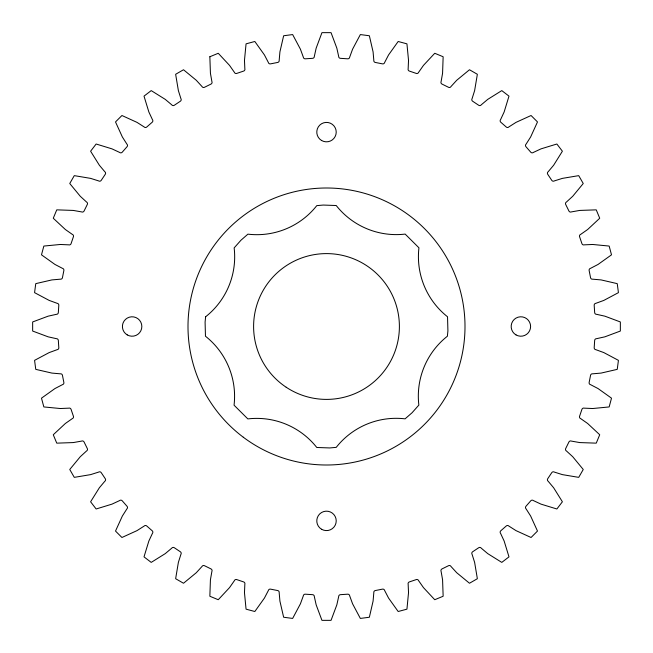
<?xml version="1.0" encoding="UTF-8"?>
<svg xmlns="http://www.w3.org/2000/svg" width="653" height="653" viewBox="0 0 653 653"><rect width="100%" height="100%" fill="white"/><g stroke="black" fill="none" stroke-linecap="round" stroke-linejoin="round"><path stroke-width="0.98" d="M209.85 56.754L210.429 73.291L211.899 81.617A1.845 1.845 0 0 1 211.009 84.074L204.471 87.298A1.845 1.845 0 0 1 201.989 86.506L196.275 80.27L183.509 69.749L175.641 74.287L178.375 90.604L180.914 98.668A1.845 1.845 0 0 1 180.359 101.223L174.294 105.272A1.845 1.845 0 0 1 171.723 104.807L165.25 99.37L151.218 90.604L144.011 96.138L148.851 111.957L152.418 119.621A1.845 1.845 0 0 1 152.206 122.225L146.721 127.033A1.845 1.845 0 0 1 144.117 126.902L136.983 122.364L121.931 115.508L115.508 121.931L122.364 136.983L126.902 144.117A1.845 1.845 0 0 1 127.033 146.721L122.225 152.206A1.845 1.845 0 0 1 119.621 152.418L111.957 148.851L96.138 144.011L90.604 151.218L99.37 165.25L104.807 171.723A1.845 1.845 0 0 1 105.272 174.294L101.223 180.359A1.845 1.845 0 0 1 98.668 180.914L90.604 178.375L74.287 175.641L69.749 183.509L80.27 196.275L86.506 201.989A1.845 1.845 0 0 1 87.298 204.471L84.074 211.009A1.845 1.845 0 0 1 81.617 211.899L73.291 210.429L56.754 209.85L53.277 218.249L65.373 229.53L72.303 234.378A1.845 1.845 0 0 1 73.414 236.737L71.071 243.642A1.845 1.845 0 0 1 68.753 244.842L60.305 244.475L43.841 246.059L41.49 254.833L54.95 264.441L62.451 268.342A1.845 1.845 0 0 1 63.863 270.538L62.443 277.696A1.845 1.845 0 0 1 60.296 279.182L51.873 279.917L35.76 283.639L34.568 292.65L49.179 300.413L57.121 303.31A1.845 1.845 0 0 1 58.811 305.302L58.329 312.575A1.845 1.845 0 0 1 56.403 314.33L48.142 316.166L32.65 321.953L32.65 331.047L48.142 336.834L56.403 338.67A1.845 1.845 0 0 1 58.329 340.425L58.811 347.698A1.845 1.845 0 0 1 57.121 349.69L49.179 352.587L34.568 360.35L35.76 369.361L51.873 373.083L60.296 373.818A1.845 1.845 0 0 1 62.443 375.304L63.863 382.462A1.845 1.845 0 0 1 62.451 384.658L54.95 388.559L41.49 398.167L43.841 406.941L60.305 408.525L68.753 408.158A1.845 1.845 0 0 1 71.071 409.358L73.414 416.263A1.845 1.845 0 0 1 72.303 418.622L65.373 423.47L53.277 434.751L56.754 443.15L73.291 442.571L81.617 441.101A1.845 1.845 0 0 1 84.074 441.991L87.298 448.529A1.845 1.845 0 0 1 86.506 451.011L80.27 456.725L69.749 469.491L74.287 477.359L90.604 474.625L98.668 472.086A1.845 1.845 0 0 1 101.223 472.641L105.272 478.706A1.845 1.845 0 0 1 104.807 481.277L99.37 487.75L90.604 501.782L96.138 508.989L111.957 504.149L119.621 500.582A1.845 1.845 0 0 1 122.225 500.794L127.033 506.279A1.845 1.845 0 0 1 126.902 508.883L122.364 516.017L115.508 531.069L121.931 537.492L136.983 530.636L144.117 526.098A1.845 1.845 0 0 1 146.721 525.967L152.206 530.775A1.845 1.845 0 0 1 152.418 533.379L148.851 541.043L144.011 556.862L151.218 562.396L165.25 553.63L171.723 548.194A1.845 1.845 0 0 1 174.294 547.728L180.359 551.777A1.845 1.845 0 0 1 180.914 554.332L178.375 562.396L175.641 578.713L183.509 583.251L196.275 572.73L201.989 566.494A1.845 1.845 0 0 1 204.471 565.702L211.009 568.926A1.845 1.845 0 0 1 211.899 571.383L210.429 579.709L209.85 596.246L218.249 599.723L229.53 587.627L234.378 580.697A1.845 1.845 0 0 1 236.737 579.586L243.642 581.929A1.845 1.845 0 0 1 244.842 584.247L244.475 592.695L246.059 609.159L254.833 611.51L264.441 598.05L268.342 590.549A1.845 1.845 0 0 1 270.538 589.137L277.696 590.557A1.845 1.845 0 0 1 279.182 592.704L279.917 601.127L283.639 617.24L292.65 618.432L300.413 603.821L303.31 595.879A1.845 1.845 0 0 1 305.302 594.189L312.575 594.671A1.845 1.845 0 0 1 314.33 596.597L316.166 604.858L321.953 620.35L331.047 620.35L336.834 604.858L338.67 596.597A1.845 1.845 0 0 1 340.425 594.671L347.698 594.189A1.845 1.845 0 0 1 349.69 595.879L352.587 603.821L360.35 618.432L369.361 617.24L373.083 601.127L373.818 592.704A1.845 1.845 0 0 1 375.304 590.557L382.462 589.137A1.845 1.845 0 0 1 384.658 590.549L388.559 598.05L398.167 611.51L406.941 609.159L408.525 592.695L408.158 584.247A1.845 1.845 0 0 1 409.358 581.929L416.263 579.586A1.845 1.845 0 0 1 418.622 580.697L423.47 587.627L434.751 599.723L443.15 596.246L442.571 579.709L441.101 571.383A1.845 1.845 0 0 1 441.991 568.926L448.529 565.702A1.845 1.845 0 0 1 451.011 566.494L456.725 572.73L469.491 583.251L477.359 578.713L474.625 562.396L472.086 554.332A1.845 1.845 0 0 1 472.641 551.777L478.706 547.728A1.845 1.845 0 0 1 481.277 548.194L487.75 553.63L501.782 562.396L508.989 556.862L504.149 541.043L500.582 533.379A1.845 1.845 0 0 1 500.794 530.775L506.279 525.967A1.845 1.845 0 0 1 508.883 526.098L516.017 530.636L531.069 537.492L537.492 531.069L530.636 516.017L526.098 508.883A1.845 1.845 0 0 1 525.967 506.279L530.775 500.794A1.845 1.845 0 0 1 533.379 500.582L541.043 504.149L556.862 508.989L562.396 501.782L553.63 487.75L548.194 481.277A1.845 1.845 0 0 1 547.728 478.706L551.777 472.641A1.845 1.845 0 0 1 554.332 472.086L562.396 474.625L578.713 477.359L583.251 469.491L572.73 456.725L566.494 451.011A1.845 1.845 0 0 1 565.702 448.529L568.926 441.991A1.845 1.845 0 0 1 571.383 441.101L579.709 442.571L596.246 443.15L599.723 434.751L587.627 423.47L580.697 418.622A1.845 1.845 0 0 1 579.586 416.263L581.929 409.358A1.845 1.845 0 0 1 584.247 408.158L592.695 408.525L609.159 406.941L611.51 398.167L598.05 388.559L590.549 384.658A1.845 1.845 0 0 1 589.137 382.462L590.557 375.304A1.845 1.845 0 0 1 592.704 373.818L601.127 373.083L617.24 369.361L618.432 360.35L603.821 352.587L595.879 349.69A1.845 1.845 0 0 1 594.189 347.698L594.671 340.425A1.845 1.845 0 0 1 596.597 338.67L604.858 336.834L620.35 331.047L620.35 321.953L604.858 316.166L596.597 314.33A1.845 1.845 0 0 1 594.671 312.575L594.189 305.302A1.845 1.845 0 0 1 595.879 303.31L603.821 300.413L618.432 292.65L617.24 283.639L601.127 279.917L592.704 279.182A1.845 1.845 0 0 1 590.557 277.696L589.137 270.538A1.845 1.845 0 0 1 590.549 268.342L598.05 264.441L611.51 254.833L609.159 246.059L592.695 244.475L584.247 244.842A1.845 1.845 0 0 1 581.929 243.642L579.586 236.737A1.845 1.845 0 0 1 580.697 234.378L587.627 229.53L599.723 218.249L596.246 209.85L579.709 210.429L571.383 211.899A1.845 1.845 0 0 1 568.926 211.009L565.702 204.471A1.845 1.845 0 0 1 566.494 201.989L572.73 196.275L583.251 183.509L578.713 175.641L562.396 178.375L554.332 180.914A1.845 1.845 0 0 1 551.777 180.359L547.728 174.294A1.845 1.845 0 0 1 548.194 171.723L553.63 165.25L562.396 151.218L556.862 144.011L541.043 148.851L533.379 152.418A1.845 1.845 0 0 1 530.775 152.206L525.967 146.721A1.845 1.845 0 0 1 526.098 144.117L530.636 136.983L537.492 121.931L531.069 115.508L516.017 122.364L508.883 126.902A1.845 1.845 0 0 1 506.279 127.033L500.794 122.225A1.845 1.845 0 0 1 500.582 119.621L504.149 111.957L508.989 96.138L501.782 90.604L487.75 99.37L481.277 104.807A1.845 1.845 0 0 1 478.706 105.272L472.641 101.223A1.845 1.845 0 0 1 472.086 98.668L474.625 90.604L477.359 74.287L469.491 69.749L456.725 80.27L451.011 86.506A1.845 1.845 0 0 1 448.529 87.298L441.991 84.074A1.845 1.845 0 0 1 441.101 81.617L442.571 73.291L443.15 56.754L434.751 53.277L423.47 65.373L418.622 72.303A1.845 1.845 0 0 1 416.263 73.414L409.358 71.071A1.845 1.845 0 0 1 408.158 68.753L408.525 60.305L406.941 43.841L398.167 41.49L388.559 54.95L384.658 62.451A1.845 1.845 0 0 1 382.462 63.863L375.304 62.443A1.845 1.845 0 0 1 373.818 60.296L373.083 51.873L369.361 35.76L360.35 34.568L352.587 49.179L349.69 57.121A1.845 1.845 0 0 1 347.698 58.811L340.425 58.329A1.845 1.845 0 0 1 338.67 56.403L336.834 48.142L331.047 32.65L321.953 32.65L316.166 48.142L314.33 56.403A1.845 1.845 0 0 1 312.575 58.329L305.302 58.811A1.845 1.845 0 0 1 303.31 57.121L300.413 49.179L292.65 34.568L283.639 35.76L279.917 51.873L279.182 60.296A1.845 1.845 0 0 1 277.696 62.443L270.538 63.863A1.845 1.845 0 0 1 268.342 62.451L264.441 54.95L254.833 41.49L246.059 43.841L244.475 60.305L244.842 68.753A1.845 1.845 0 0 1 243.642 71.071L236.737 73.414A1.845 1.845 0 0 1 234.378 72.303L229.53 65.373L218.249 53.277L209.85 56.754M205.622 316.778L205.091 322.149L205.466 336.222A76.564 76.564 0 0 1 234.06 405.195L247.838 418.908A76.491 76.491 0 0 1 316.778 447.476L329.781 447.942L336.222 447.362A76.336 76.336 0 0 1 405.097 418.842L412.027 412.786L418.851 405.105A76.36 76.36 0 0 1 447.378 336.222L447.909 330.851L447.534 316.778A76.564 76.564 0 0 1 418.94 247.805L405.162 234.092A76.491 76.491 0 0 1 336.222 205.524L323.219 205.058L316.778 205.638A76.336 76.336 0 0 1 247.903 234.158L240.973 240.214L234.149 247.895A76.36 76.36 0 0 1 205.622 316.778M243.291 437.216A138.493 138.493 0 0 0 463.989 343.2A138.493 138.493 0 0 0 272.219 199.083A138.493 138.493 0 0 0 243.291 437.216M127.262 334.916A9.722 9.722 0 0 0 141.84 326.5A9.722 9.722 0 0 0 127.262 318.084A9.722 9.722 0 0 0 127.262 334.916M321.643 529.297A9.722 9.722 0 0 0 336.222 520.882A9.722 9.722 0 0 0 321.643 512.466A9.722 9.722 0 0 0 321.643 529.297M516.025 334.916A9.722 9.722 0 0 0 530.603 326.5A9.722 9.722 0 0 0 516.025 318.084A9.722 9.722 0 0 0 516.025 334.916M321.643 140.534A9.722 9.722 0 0 0 336.222 132.118A9.722 9.722 0 0 0 321.643 123.703A9.722 9.722 0 0 0 321.643 140.534M286.194 387.237A72.891 72.891 0 0 0 399.252 331.038A72.891 72.891 0 0 0 294.054 261.224A72.891 72.891 0 0 0 286.194 387.237"/></g></svg>
